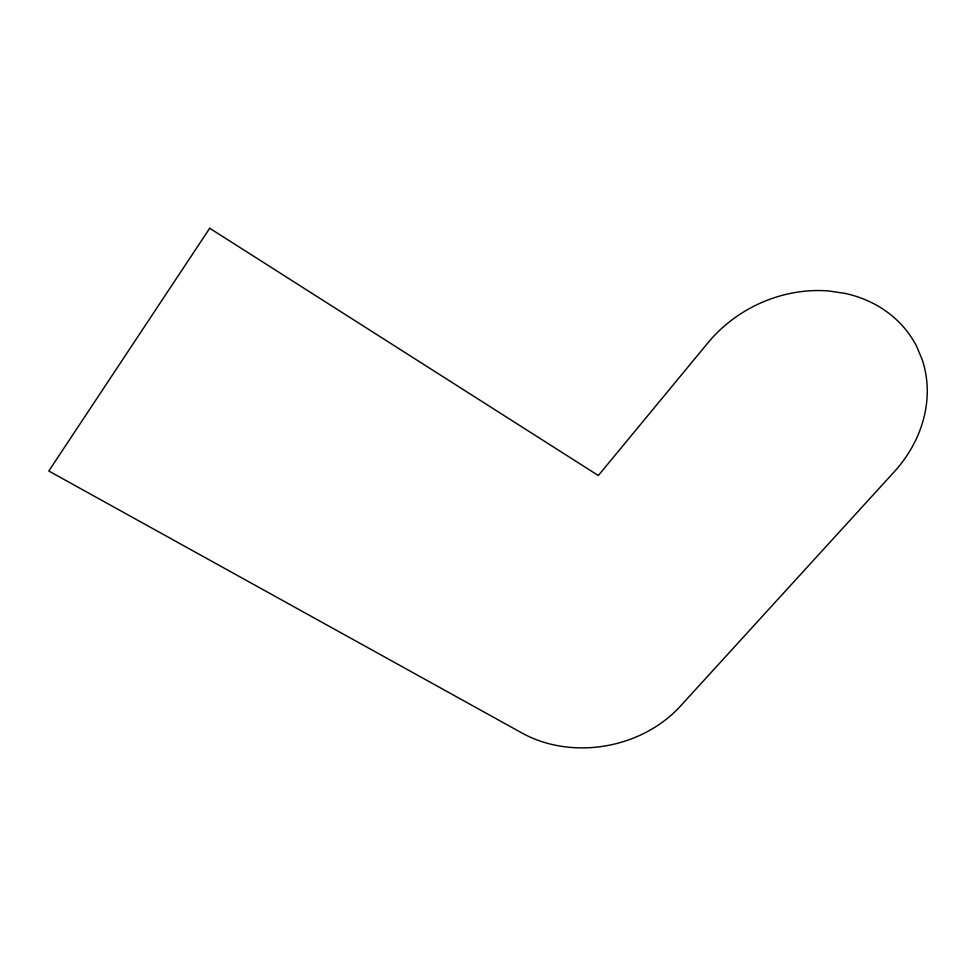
<?xml version="1.0" encoding="UTF-8"?>
<svg xmlns="http://www.w3.org/2000/svg" width="976" height="976" viewBox="0 0 976 976"><rect width="100%" height="100%" fill="white"/><g stroke="black" fill="none" stroke-linecap="round" stroke-linejoin="round"><path stroke-width="1.46" d="M209.706 228.25L48.8 471.018L521.916 732.988A116.547 96.709 -11.1 0 0 680.296 706.258L894.126 471.933A127.514 110.251 -27.8 0 0 922.125 359.412L916.427 345.955A127.514 110.251 -27.8 0 0 845.045 293.386L828.868 290.982A127.514 110.251 -27.8 0 0 707.99 342.771L598.325 475.532L209.706 228.25"/></g></svg>
